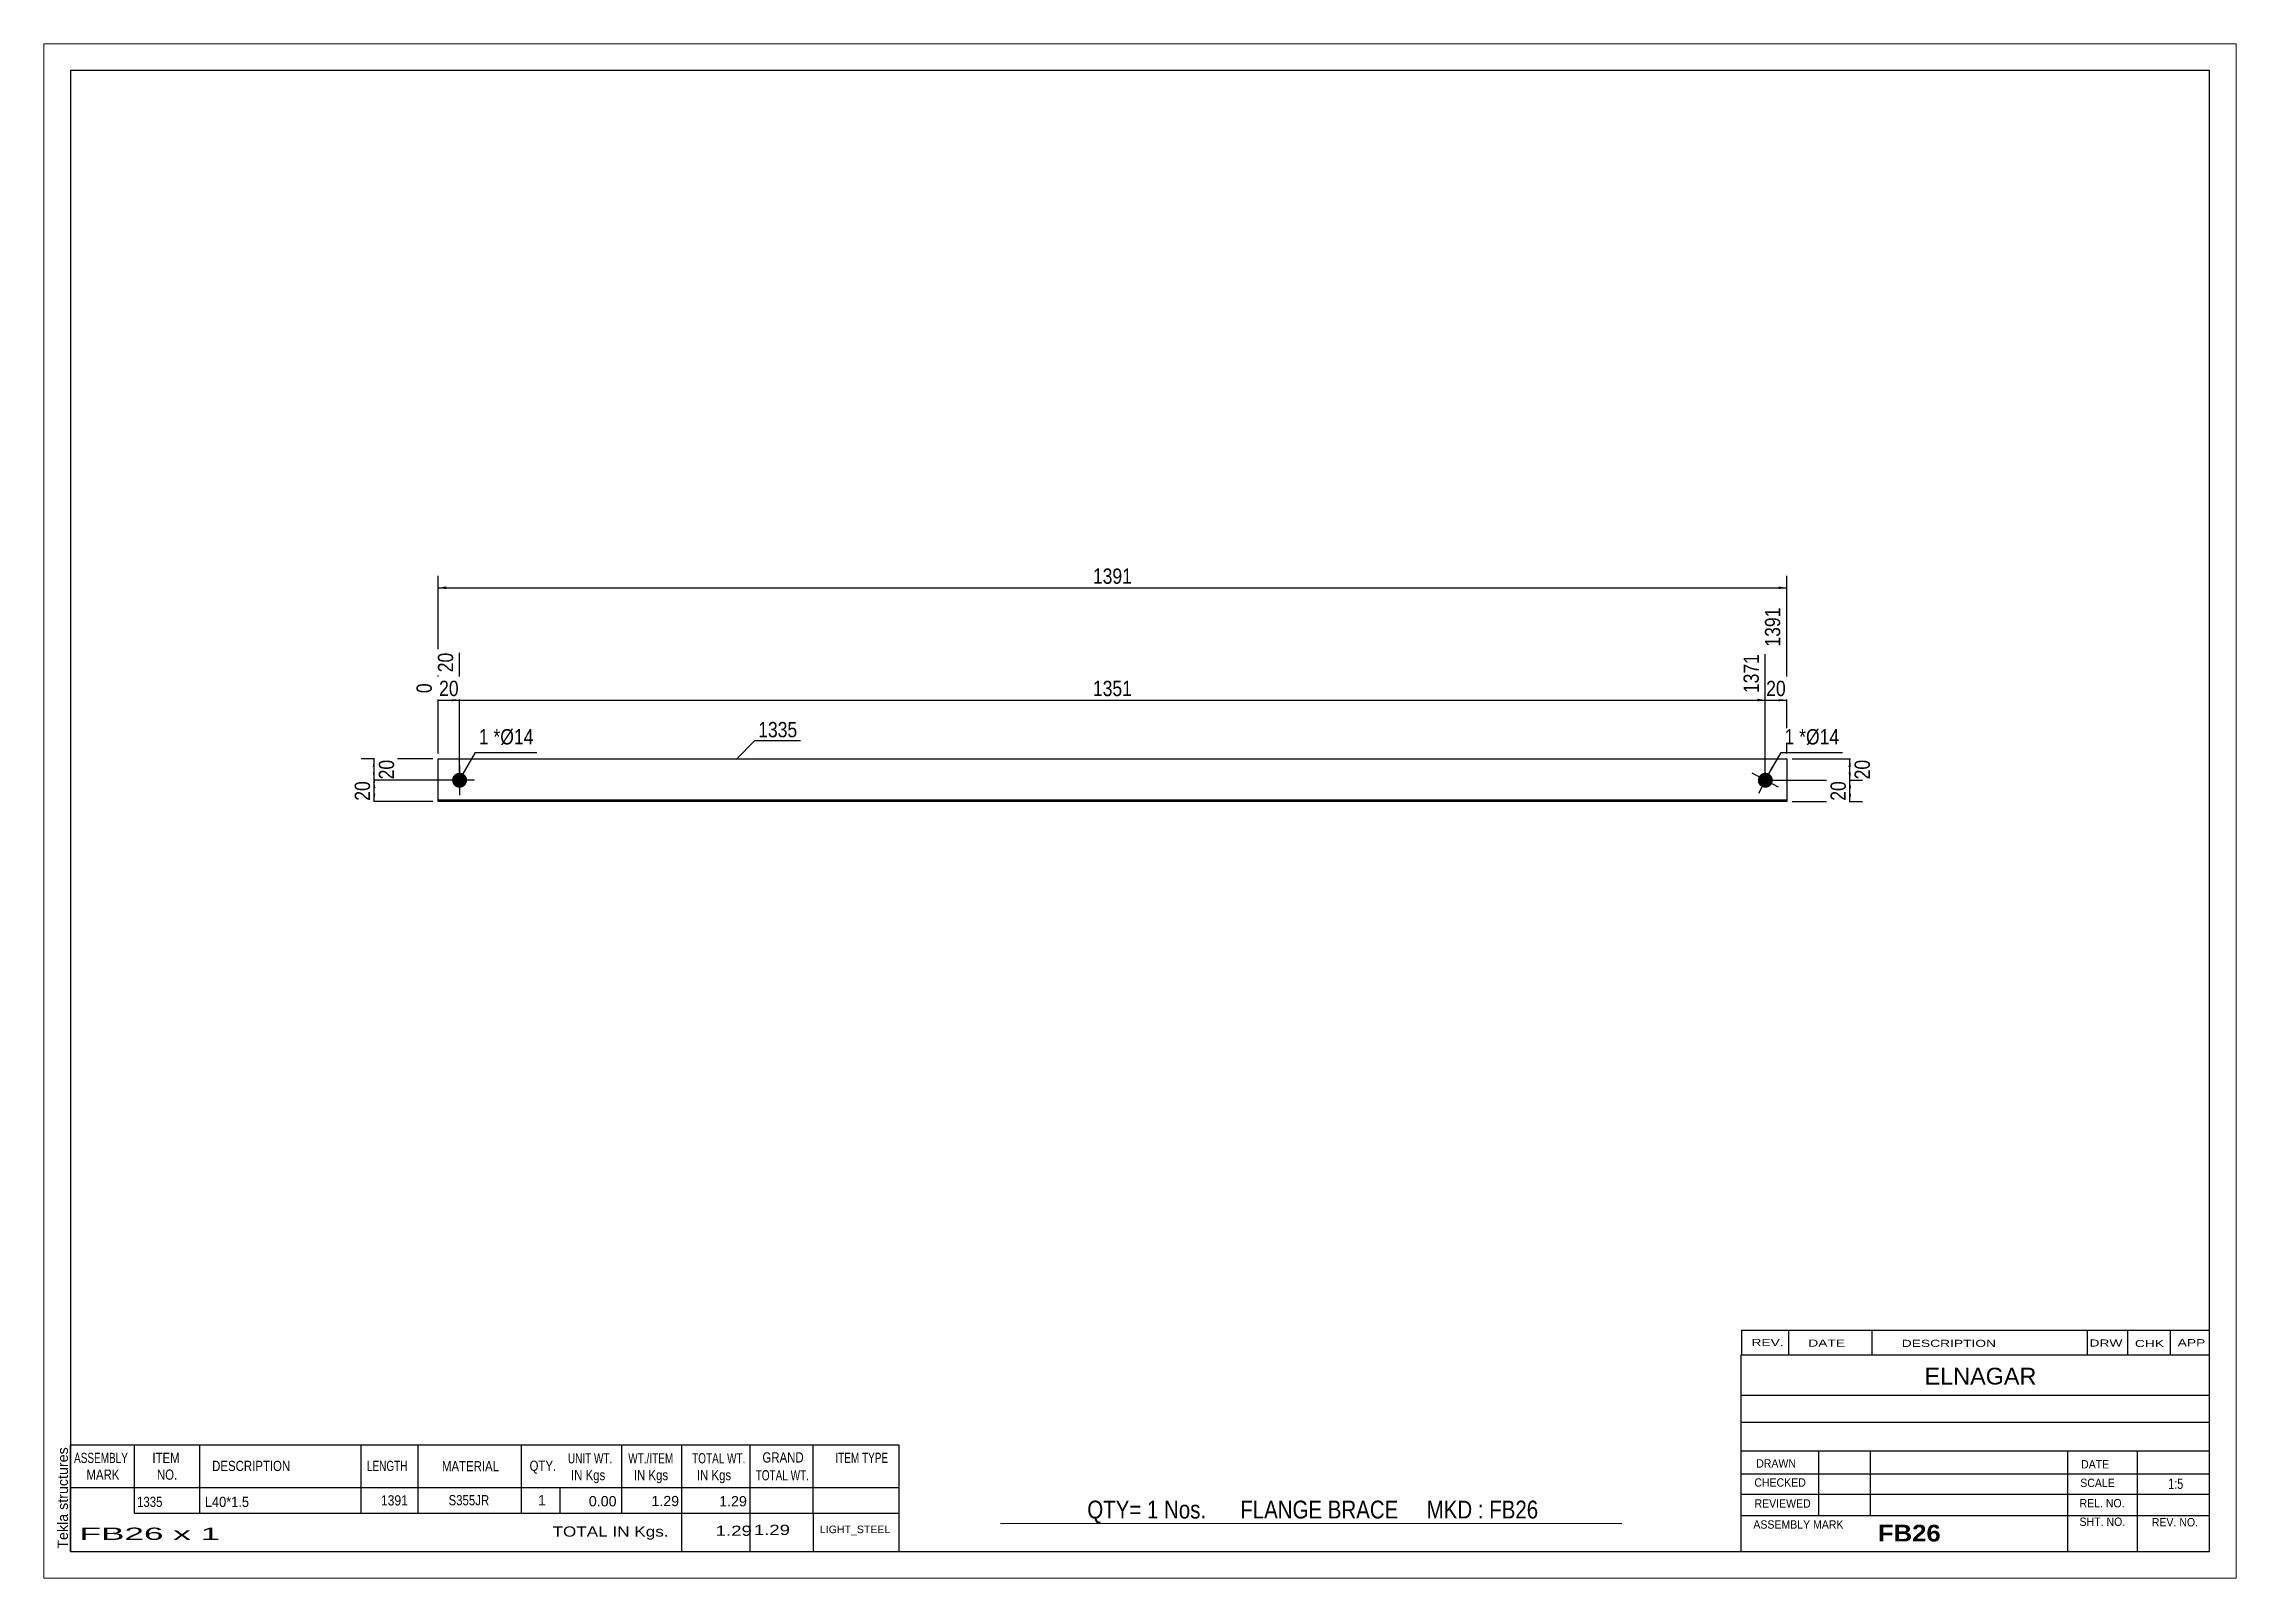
# Paper-space layout 'Layout1' of a CAD drawing. Header units: millimetres. Extents: x 0 to 410, y 0 to 287.
# The model-space entities are those that its viewports show. They can reach past a viewport. Long polylines and large blocks are cut down to what shows.
import ezdxf

# ---------------------------------------------------------------- set-up
doc = ezdxf.new("R2010")
doc.units = ezdxf.units.MM
doc.layers.add('Viewport layer', color=7, linetype='Continuous', plot=False)
doc.styles.add('Arial', font='ARIAL.TTF', dxfattribs={"height": 0.2})
doc.styles.add('Arial Bold', font='ARIALBD.TTF', dxfattribs={"height": 0.2})
doc.styles.add('Arial Narrow', font='ARIALN.TTF', dxfattribs={"height": 0.2})

# ---------------------------------------------------------------- blocks, each defined once
blk = doc.blocks.new('Unknown-628699573-1209')
at = {"color": 5, "linetype": 'Continuous'}
for p, q in [((331.25, 132.75), (-68.75, 132.75)), ((-68.75, 132.75), (-68.75, -144.25)), ((331.25, -144.25), (331.25, 132.75)), ((-68.75, -144.25), (331.25, -144.25))]:
    blk.add_line(p, q, dxfattribs=at)
at = {"color": 174, "linetype": 'Continuous', "style": 'Arial'}
blk.add_text('Tekla structures', height=1.9102, rotation=90, dxfattribs=at).set_placement((-69.25, -143.75))
blk = doc.blocks.new('Bolt-628699573-1284 - 1229')
at = {"linetype": 'Continuous'}
blk.add_hatch(color=3, dxfattribs=at).paths.add_polyline_path([(247.54, -1.24, -1), (248.84, 1.24, -1)])
at = {"color": 3, "linetype": 'Continuous'}
for p, q in [((250.67, -1.3), (245.71, 1.3)), ((249.49, 2.48), (246.9, -2.48))]:
    blk.add_line(p, q, dxfattribs=at)
blk = doc.blocks.new('Part-628699573-1248 - 1229')
at = {"color": 2, "linetype": 'Continuous'}
for p, q in [((0, -4), (0, 4)), ((0, 4), (125.9, 4)), ((126, 4), (252.19, 4)), ((252.19, 4), (252.19, -4)), ((125.9, -3.7), (0, -3.7)), ((125.9, -4), (0, -4)), ((252.19, -3.7), (126, -3.7)), ((252.19, -4), (126, -4))]:
    blk.add_line(p, q, dxfattribs=at)
blk = doc.blocks.new('Bolt-628699573-1403 - 1229')
at = {"linetype": 'Continuous'}
blk.add_hatch(color=3, dxfattribs=at).paths.add_polyline_path([(4, -1.4, -1), (4, 1.4, -1)])
at = {"color": 3, "linetype": 'Continuous'}
for p, q in [((6.8, 0), (1.2, 0)), ((4, 2.8), (4, -2.8))]:
    blk.add_line(p, q, dxfattribs=at)
blk = doc.blocks.new('StraightDimension-628699573-1341 - 1229')
at = {"linetype": 'Continuous'}
for points in [[(1.5, 35.75), (0, 36), (1.5, 36.25)], [(250.69, 36.25), (252.19, 36), (250.69, 35.75)]]:
    blk.add_hatch(color=7, dxfattribs=at).paths.add_polyline_path(points)
at = {"color": 7, "linetype": 'Continuous'}
for p, q in [((0, 5), (0, 38.25)), ((252.19, 5), (252.19, 38.25)), ((0, 36), (252.19, 36))]:
    blk.add_line(p, q, dxfattribs=at)
at = {"color": 0}
blk.add_wipeout([(130.35, 36.15), (130.35, 40.35), (121.84, 40.35), (121.84, 36.15)], dxfattribs=at)
at = {"color": 3, "style": 'Arial Narrow'}
blk.add_text('1391', height=2.863, dxfattribs=at).set_placement((122.44, 36.75))
blk = doc.blocks.new('StraightDimension-628699573-1294 - 1229')
at = {"linetype": 'Continuous'}
blk.add_hatch(color=7, dxfattribs=at).paths.add_polyline_path([(250.69, 15.25), (252.19, 15), (250.69, 14.75)])
at = {"color": 7, "linetype": 'Continuous'}
for p, q in [((252.19, 5), (252.19, 32.31)), ((248.19, 1), (248.19, 23.61)), ((248.19, 15), (252.19, 15))]:
    blk.add_line(p, q, dxfattribs=at)
at = {"color": 0, "linetype": 'Continuous'}
blk.add_wipeout([(251.59, 32.91), (247.39, 32.91), (247.39, 24.4), (251.59, 24.4)], dxfattribs=at)
at = {"color": 0}
blk.add_wipeout([(252.62, 15.15), (252.62, 19.35), (247.76, 19.35), (247.76, 15.15)], dxfattribs=at)
at = {"color": 3, "linetype": 'Continuous', "style": 'Arial Narrow'}
blk.add_text('1391', height=2.863, rotation=90.0002, dxfattribs=at).set_placement((250.99, 25))
at = {"color": 3, "style": 'Arial Narrow'}
blk.add_text('20', height=2.863, dxfattribs=at).set_placement((248.36, 15.75))
blk = doc.blocks.new('StraightDimension-628699573-1320 - 1229')
at = {"linetype": 'Continuous'}
blk.add_hatch(color=7, dxfattribs=at).paths.add_polyline_path([(246.69, 15.25), (248.19, 15), (246.69, 14.75)])
at = {"color": 7, "linetype": 'Continuous'}
for p, q in [((4, 1), (4, 23.86)), ((248.19, 1), (248.19, 23.61)), ((4, 15), (248.19, 15))]:
    blk.add_line(p, q, dxfattribs=at)
at = {"color": 0, "linetype": 'Continuous'}
blk.add_wipeout([(247.59, 24.21), (243.39, 24.21), (243.39, 15.7), (247.59, 15.7)], dxfattribs=at)
at = {"color": 0}
blk.add_wipeout([(130.35, 15.15), (130.35, 19.35), (121.84, 19.35), (121.84, 15.15)], dxfattribs=at)
at = {"color": 3, "linetype": 'Continuous', "style": 'Arial Narrow'}
blk.add_text('1371', height=2.863, rotation=90.0002, dxfattribs=at).set_placement((246.99, 16.3))
at = {"color": 3, "style": 'Arial Narrow'}
blk.add_text('1351', height=2.863, dxfattribs=at).set_placement((122.44, 15.75))
blk = doc.blocks.new('StraightDimension-628699573-1333 - 1229')
at = {"linetype": 'Continuous'}
blk.add_hatch(color=7, dxfattribs=at).paths.add_polyline_path([(2.5, 15.25), (4, 15), (2.5, 14.75)])
at = {"color": 7, "linetype": 'Continuous'}
for p, q in [((4, 1), (4, 23.86)), ((0, 5), (0, 18.13)), ((0, 15), (4, 15))]:
    blk.add_line(p, q, dxfattribs=at)
at = {"color": 0}
blk.add_wipeout([(4.43, 15.15), (4.43, 19.35), (-0.43, 19.35), (-0.43, 15.15)], dxfattribs=at)
at = {"color": 0, "linetype": 'Continuous'}
blk.add_wipeout([(3.4, 24.46), (-0.8, 24.46), (-0.8, 19.6), (3.4, 19.6)], dxfattribs=at)
blk.add_wipeout([(-0.6, 18.73), (-4.8, 18.73), (-4.8, 15.7), (-0.6, 15.7)], dxfattribs=at)
at = {"color": 3, "linetype": 'Continuous', "style": 'Arial Narrow'}
for s, height, p in [('20', 2.863, (2.8, 20.2)), ('0', 2.86, (-1.2, 16.3))]:
    blk.add_text(s, height=height, rotation=90.0002, dxfattribs=at).set_placement(p)
at = {"color": 3, "style": 'Arial Narrow'}
blk.add_text('20', height=2.863, dxfattribs=at).set_placement((0.17, 15.75))
blk = doc.blocks.new('StraightDimension-628699573-1352 - 1229')
at = {"linetype": 'Continuous'}
for points in [[(-12.25, 2.5), (-12, 4), (-11.75, 2.5)], [(-11.75, 1.5), (-12, 0), (-12.25, 1.5)]]:
    blk.add_hatch(color=7, dxfattribs=at).paths.add_polyline_path(points)
at = {"color": 7, "linetype": 'Continuous'}
for p, q in [((-1, 4), (-14.4, 4)), ((-12, 0), (-12, 4)), ((3, 0), (-14.4, 0))]:
    blk.add_line(p, q, dxfattribs=at)
at = {"color": 0}
blk.add_wipeout([(-7.65, 4.43), (-11.85, 4.43), (-11.85, -0.43), (-7.65, -0.43)], dxfattribs=at)
at = {"color": 3, "style": 'Arial Narrow'}
blk.add_text('20', height=2.863, rotation=90.0002, dxfattribs=at).set_placement((-8.25, 0.17))
blk = doc.blocks.new('StraightDimension-628699573-1359 - 1229')
at = {"linetype": 'Continuous'}
for points in [[(-12.25, -1.5), (-12, 0), (-11.75, -1.5)], [(-11.75, -2.5), (-12, -4), (-12.25, -2.5)]]:
    blk.add_hatch(color=7, dxfattribs=at).paths.add_polyline_path(points)
at = {"color": 7, "linetype": 'Continuous'}
for p, q in [((3, 0), (-14.25, 0)), ((-1, -4), (-14.25, -4)), ((-12, -4), (-12, 0))]:
    blk.add_line(p, q, dxfattribs=at)
at = {"color": 0}
blk.add_wipeout([(-12.15, 0.43), (-16.35, 0.43), (-16.35, -4.43), (-12.15, -4.43)], dxfattribs=at)
at = {"color": 3, "style": 'Arial Narrow'}
blk.add_text('20', height=2.863, rotation=90.0002, dxfattribs=at).set_placement((-12.75, -3.83))
blk = doc.blocks.new('StraightDimension-628699573-1367 - 1229')
at = {"linetype": 'Continuous'}
for points in [[(263.75, 2.5), (264, 4), (264.25, 2.5)], [(264.25, 1.5), (264, 0), (263.75, 1.5)]]:
    blk.add_hatch(color=7, dxfattribs=at).paths.add_polyline_path(points)
at = {"color": 7, "linetype": 'Continuous'}
for p, q in [((249.19, 0), (266.25, 0)), ((253.19, 4), (266.25, 4)), ((264, 0), (264, 4))]:
    blk.add_line(p, q, dxfattribs=at)
at = {"color": 0}
blk.add_wipeout([(268.35, 4.43), (264.15, 4.43), (264.15, -0.43), (268.35, -0.43)], dxfattribs=at)
at = {"color": 3, "style": 'Arial Narrow'}
blk.add_text('20', height=2.863, rotation=90.0002, dxfattribs=at).set_placement((267.75, 0.17))
blk = doc.blocks.new('StraightDimension-628699573-1383 - 1229')
at = {"linetype": 'Continuous'}
for points in [[(263.75, -1.5), (264, 0), (264.25, -1.5)], [(264.25, -2.5), (264, -4), (263.75, -2.5)]]:
    blk.add_hatch(color=7, dxfattribs=at).paths.add_polyline_path(points)
at = {"color": 7, "linetype": 'Continuous'}
for p, q in [((249.19, 0), (266.4, 0)), ((264, -4), (264, 0)), ((253.19, -4), (266.4, -4))]:
    blk.add_line(p, q, dxfattribs=at)
at = {"color": 0}
blk.add_wipeout([(263.85, 0.43), (259.65, 0.43), (259.65, -4.43), (263.85, -4.43)], dxfattribs=at)
at = {"color": 3, "style": 'Arial Narrow'}
blk.add_text('20', height=2.863, rotation=90.0002, dxfattribs=at).set_placement((263.25, -3.83))
blk = doc.blocks.new('CBS_BOM-628699573-1555')
at = {"color": 7, "linetype": 'Continuous'}
for p, q in [((-68.78, -132.28), (-68.78, -124.28)), ((-68.78, -124.28), (86.14, -124.28)), ((-56.78, -132.28), (-56.78, -124.28)), ((-44.59, -132.28), (-44.59, -124.28)), ((-14.43, -132.28), (-14.43, -124.28)), ((-3.75, -132.28), (-3.75, -124.28)), ((15.57, -132.28), (15.57, -124.28)), ((34.37, -132.28), (34.37, -124.28)), ((45.58, -132.28), (45.58, -124.28)), ((58.37, -132.28), (58.37, -124.28)), ((70.12, -132.28), (70.12, -124.28)), ((86.14, -124.29), (86.14, -132.27)), ((-68.78, -132.28), (86.14, -132.28)), ((-68.78, -137.08), (-68.78, -132.28)), ((-56.78, -137.08), (-56.78, -132.28)), ((-44.59, -137.08), (-44.59, -132.28)), ((-14.43, -137.08), (-14.43, -132.28)), ((-3.75, -137.08), (-3.75, -132.28)), ((15.57, -137.08), (15.57, -132.28)), ((22.83, -137.08), (22.83, -132.28)), ((34.37, -137.08), (34.37, -132.28)), ((45.58, -137.08), (45.58, -132.28)), ((58.37, -137.08), (58.37, -132.28)), ((70.14, -137.08), (70.14, -132.28)), ((86.14, -132.28), (86.14, -137.08)), ((-68.78, -144.28), (-68.78, -137.1)), ((-56.78, -137.08), (86.14, -137.08)), ((45.58, -144.28), (45.58, -137.1)), ((58.37, -144.28), (58.37, -137.1)), ((70.18, -144.28), (70.18, -137.1)), ((86.14, -137.08), (86.14, -144.28)), ((-68.78, -144.28), (86.14, -144.28))]:
    blk.add_line(p, q, dxfattribs=at)
at = {"color": 3, "linetype": 'Continuous', "style": 'Arial'}
for s, height, width, p in [('ASSEMBLY', 1.91, 0.7, (-68.1, -127.71)), ('ITEM', 1.91, 0.8, (-53.45, -127.71)), ('UNIT WT.', 1.91, 0.7, (24.26, -127.78)), ('WT./ITEM', 1.91, 0.7, (35.55, -127.78)), ('TOTAL WT.', 1.91, 0.7, (47.49, -127.78)), ('GRAND', 1.91, 0.8, (60.64, -127.62)), ('ITEM TYPE', 1.91, 0.7, (74.28, -127.7)), ('MARK', 1.91, 0.8, (-65.78, -130.84)), ('NO.', 1.91, 0.8, (-52.6, -130.84)), ('DESCRIPTION', 1.9102, 0.8, (-42.27, -129.21)), ('LENGTH', 1.91, 0.7, (-13.32, -129.21)), ('MATERIAL', 1.91, 0.8, (0.7, -129.26)), ('QTY.', 1.91, 0.8, (17.09, -129.18)), ('IN Kgs', 1.91, 0.8, (24.84, -130.92)), ('IN Kgs', 1.91, 0.8, (36.59, -130.92)), ('IN Kgs', 1.91, 0.8, (48.38, -130.92)), ('TOTAL WT.', 1.91, 0.7, (59.38, -130.96))]:
    blk.add_text(s, height=height, dxfattribs=dict(at, width=width)).set_placement(p)
at = {"color": 7, "linetype": 'Continuous', "style": 'Arial'}
for s, width, p in [('1335', 0.8, (-56.32, -135.93)), ('L40*1.5', 0.9, (-43.65, -135.93)), ('1391', 0.85, (-10.71, -135.65)), ('S355JR', 0.8, (1.94, -135.62))]:
    blk.add_text(s, height=1.91, dxfattribs=dict(at, width=width)).set_placement(p)
for s, p in [('1', (18.66, -135.62)), ('0.00', (28.17, -135.81)), ('1.29', (39.87, -135.78)), ('1.29', (52.54, -135.81))]:
    blk.add_text(s, height=1.91, dxfattribs=at).set_placement(p)
at = {"color": 6, "linetype": 'Continuous', "style": 'Arial'}
for s, height, width, p in [('1.29', 1.91, 1.3, (51.9, -141.33)), ('1.29', 1.91, 1.3, (59.04, -141.17)), ('FB26 x 1', 2.292, 2.05, (-67.06, -142.09)), ('TOTAL IN Kgs.', 1.9102, 1.2, (21.38, -141.48))]:
    blk.add_text(s, height=height, dxfattribs=dict(at, width=width)).set_placement(p)
blk.add_text('LIGHT_STEEL', height=1.4135, dxfattribs=at).set_placement((71.39, -140.83))
blk = doc.blocks.new('CBS_CALLOFF-628699573-1556')
at = {"color": 7, "linetype": 'Continuous'}
blk.add_line((105.13, -138.98), (221.36, -139), dxfattribs=at)
at = {"color": 3, "linetype": 'Continuous', "style": 'Arial Narrow'}
blk.add_text('QTY= 1 Nos.      FLANGE BRACE     MKD : FB26', height=3.3405, dxfattribs=at).set_placement((121.39, -138.09))
blk = doc.blocks.new('CBS_NAME_BLOG-628699573-1557')
at = {"color": 7, "linetype": 'Continuous'}
for p, q in [((243.66, -107.5), (331.18, -107.5)), ((243.66, -144.21), (243.66, -107.5)), ((243.66, -115.04), (331.18, -115.04)), ((243.73, -120.09), (331.25, -120.09)), ((243.66, -125.46), (331.18, -125.46)), ((258.18, -137.57), (258.18, -125.47)), ((267.87, -137.54), (267.87, -125.47)), ((304.78, -144.21), (304.78, -125.48)), ((317.83, -144.21), (317.83, -125.47)), ((243.67, -129.76), (331.25, -129.74)), ((243.66, -133.51), (331.18, -133.51)), ((243.66, -137.55), (331.18, -137.55)), ((243.66, -144.25), (331.25, -144.25))]:
    blk.add_line(p, q, dxfattribs=at)
at = {"color": 3, "linetype": 'Continuous', "style": 'Arial'}
blk.add_text('ELNAGAR', height=3.133, dxfattribs=at).set_placement((277.98, -113.03))
at = {"color": 3, "linetype": 'Continuous'}
for s, height, style, width, p in [('DRAWN', 1.566, 'Arial', 0.9, (246.49, -128.57)), ('CHECKED', 1.566, 'Arial', 0.9, (246.14, -132.14)), ('SCALE', 1.566, 'Arial', 0.9, (307.1, -132.21)), ('DATE', 1.566, 'Arial', 0.9, (307.25, -128.73)), ('1:5', 1.957, 'Arial Narrow', 0.9, (323.55, -132.57)), ('REVIEWED', 1.566, 'Arial', 0.9, (246.18, -136.06)), ('REL. NO.', 1.566, 'Arial', 0.9, (306.96, -136.01)), ('ASSEMBLY MARK', 1.5663, 'Arial', 0.9, (245.96, -139.99)), ('FB26', 3.131, 'Arial Bold', 1.1, (269.24, -142.39)), ('SHT. NO.', 1.566, 'Arial', 0.9, (306.96, -139.48)), ('REV. NO.', 1.566, 'Arial', 0.9, (320.48, -139.57))]:
    blk.add_text(s, height=height, dxfattribs=dict(at, style=style, width=width)).set_placement(p)
blk = doc.blocks.new('CBS_REVISION-628699573-1558')
at = {"color": 7, "linetype": 'Continuous'}
for p, q in [((243.74, -102.87), (331.24, -102.87)), ((243.74, -102.87), (243.74, -107.5)), ((252.54, -102.87), (252.54, -107.5)), ((268.13, -102.87), (268.13, -107.44)), ((308.39, -102.87), (308.39, -107.5)), ((315.93, -102.87), (315.93, -107.5)), ((323.88, -102.87), (323.88, -107.5)), ((243.74, -107.5), (331.24, -107.5))]:
    blk.add_line(p, q, dxfattribs=at)
at = {"color": 7, "style": 'Arial Narrow', "width": 1.7}
for s, height, p in [('REV.', 1.326, (245.6, -105.82)), ('DATE', 1.326, (256.23, -105.94)), ('DESCRIPTION', 1.3257, (273.71, -105.99)), ('DRW', 1.326, (308.82, -105.93)), ('CHK', 1.326, (317.31, -106.02)), ('APP', 1.326, (325.31, -105.87))]:
    blk.add_text(s, height=height, dxfattribs=at).set_placement(p)
blk = doc.blocks.new('Mark-628699573-1280 - 1229')
at = {"color": 0}
blk.add_wipeout([(253.62, 6.7), (253.62, 9.7), (251.79, 9.7), (251.79, 6.7)], dxfattribs=at)
blk.add_wipeout([(253.62, 6.7), (253.62, 9.7), (251.79, 9.7), (251.79, 6.7)], dxfattribs=at)
at = {"color": 7, "linetype": 'Continuous'}
blk.add_line((248.19, 0), (251.19, 5.2), dxfattribs=at)
at = {"color": 0}
blk.add_wipeout([(255.8, 6.7), (255.8, 9.7), (254.52, 9.7), (254.52, 6.7)], dxfattribs=at)
blk.add_wipeout([(255.8, 6.7), (255.8, 9.7), (254.52, 9.7), (254.52, 6.7)], dxfattribs=at)
at = {"color": 3, "style": 'Arial Narrow'}
blk.add_text('1', height=2.86, dxfattribs=at).set_placement((251.79, 6.7))
at = {"color": 0}
blk.add_wipeout([(262.01, 6.7), (262.01, 9.7), (255.8, 9.7), (255.8, 6.7)], dxfattribs=at)
blk.add_wipeout([(262.01, 6.7), (262.01, 9.7), (255.8, 9.7), (255.8, 6.7)], dxfattribs=at)
at = {"color": 7, "linetype": 'Continuous'}
blk.add_line((251.19, 5.2), (262.61, 5.2), dxfattribs=at)
at = {"color": 3, "style": 'Arial Narrow'}
for s, height, p in [('*', 2.86, (254.52, 6.7)), ('Ø14', 2.863, (255.8, 6.7))]:
    blk.add_text(s, height=height, dxfattribs=at).set_placement(p)
blk = doc.blocks.new('Mark-628699573-1243 - 1229')
at = {"color": 0}
blk.add_wipeout([(67.16, 8.04), (67.16, 11.04), (59.84, 11.04), (59.84, 8.04)], dxfattribs=at)
blk.add_wipeout([(67.16, 8.04), (67.16, 11.04), (59.84, 11.04), (59.84, 8.04)], dxfattribs=at)
at = {"color": 7, "linetype": 'Continuous'}
for p, q in [((55.71, 3.9), (59.24, 7.44)), ((59.24, 7.44), (67.76, 7.44))]:
    blk.add_line(p, q, dxfattribs=at)
at = {"color": 3, "style": 'Arial Narrow'}
blk.add_text('1335', height=2.863, dxfattribs=at).set_placement((59.84, 8.04))
blk = doc.blocks.new('Mark-628699573-1407 - 1229')
at = {"color": 0}
blk.add_wipeout([(9.43, 6.7), (9.43, 9.7), (7.6, 9.7), (7.6, 6.7)], dxfattribs=at)
blk.add_wipeout([(9.43, 6.7), (9.43, 9.7), (7.6, 9.7), (7.6, 6.7)], dxfattribs=at)
at = {"color": 7, "linetype": 'Continuous'}
blk.add_line((4, 0), (7, 5.2), dxfattribs=at)
at = {"color": 0}
blk.add_wipeout([(11.61, 6.7), (11.61, 9.7), (10.33, 9.7), (10.33, 6.7)], dxfattribs=at)
blk.add_wipeout([(11.61, 6.7), (11.61, 9.7), (10.33, 9.7), (10.33, 6.7)], dxfattribs=at)
at = {"color": 3, "style": 'Arial Narrow'}
blk.add_text('1', height=2.86, dxfattribs=at).set_placement((7.6, 6.7))
at = {"color": 0}
blk.add_wipeout([(17.82, 6.7), (17.82, 9.7), (11.61, 9.7), (11.61, 6.7)], dxfattribs=at)
blk.add_wipeout([(17.82, 6.7), (17.82, 9.7), (11.61, 9.7), (11.61, 6.7)], dxfattribs=at)
at = {"color": 7, "linetype": 'Continuous'}
blk.add_line((7, 5.2), (18.42, 5.2), dxfattribs=at)
at = {"color": 3, "style": 'Arial Narrow'}
for s, height, p in [('*', 2.86, (10.33, 6.7)), ('Ø14', 2.863, (11.61, 6.7))]:
    blk.add_text(s, height=height, dxfattribs=at).set_placement(p)

msp = doc.modelspace()

# ---------------------------------------------------------------- block references
for name in ['Unknown-628699573-1209', 'Part-628699573-1248 - 1229', 'Bolt-628699573-1403 - 1229', 'Bolt-628699573-1284 - 1229', 'CBS_REVISION-628699573-1558', 'CBS_NAME_BLOG-628699573-1557', 'CBS_BOM-628699573-1555', 'CBS_CALLOFF-628699573-1556']:
    msp.add_blockref(name, (0, 0))

# ---------------------------------------------------------------- next in the draw order: block references
msp.add_blockref('StraightDimension-628699573-1341 - 1229', (0, 0))

# ---------------------------------------------------------------- next in the draw order: block references
msp.add_blockref('StraightDimension-628699573-1294 - 1229', (0, 0))

# ---------------------------------------------------------------- next in the draw order: block references
msp.add_blockref('StraightDimension-628699573-1320 - 1229', (0, 0))

# ---------------------------------------------------------------- next in the draw order: block references
for name in ['StraightDimension-628699573-1333 - 1229', 'Mark-628699573-1243 - 1229', 'StraightDimension-628699573-1367 - 1229']:
    msp.add_blockref(name, (0, 0))

# ---------------------------------------------------------------- next in the draw order: block references
for name in ['StraightDimension-628699573-1352 - 1229', 'StraightDimension-628699573-1383 - 1229']:
    msp.add_blockref(name, (0, 0))

# ---------------------------------------------------------------- next in the draw order: block references
for name in ['Mark-628699573-1280 - 1229', 'StraightDimension-628699573-1359 - 1229']:
    msp.add_blockref(name, (0, 0))

# ---------------------------------------------------------------- next in the draw order: block references
msp.add_blockref('Mark-628699573-1407 - 1229', (0, 0))

psp = doc.layouts.get("Layout1")

# ---------------------------------------------------------------- viewports
at = {"layer": 'Viewport layer', "view_target_point": (131.25, -5.75)}
psp.add_viewport(center=(205, 143.5), size=(410, 287), view_center_point=(0, 0), view_height=287, dxfattribs=at)

doc.saveas('drawing.dxf')
